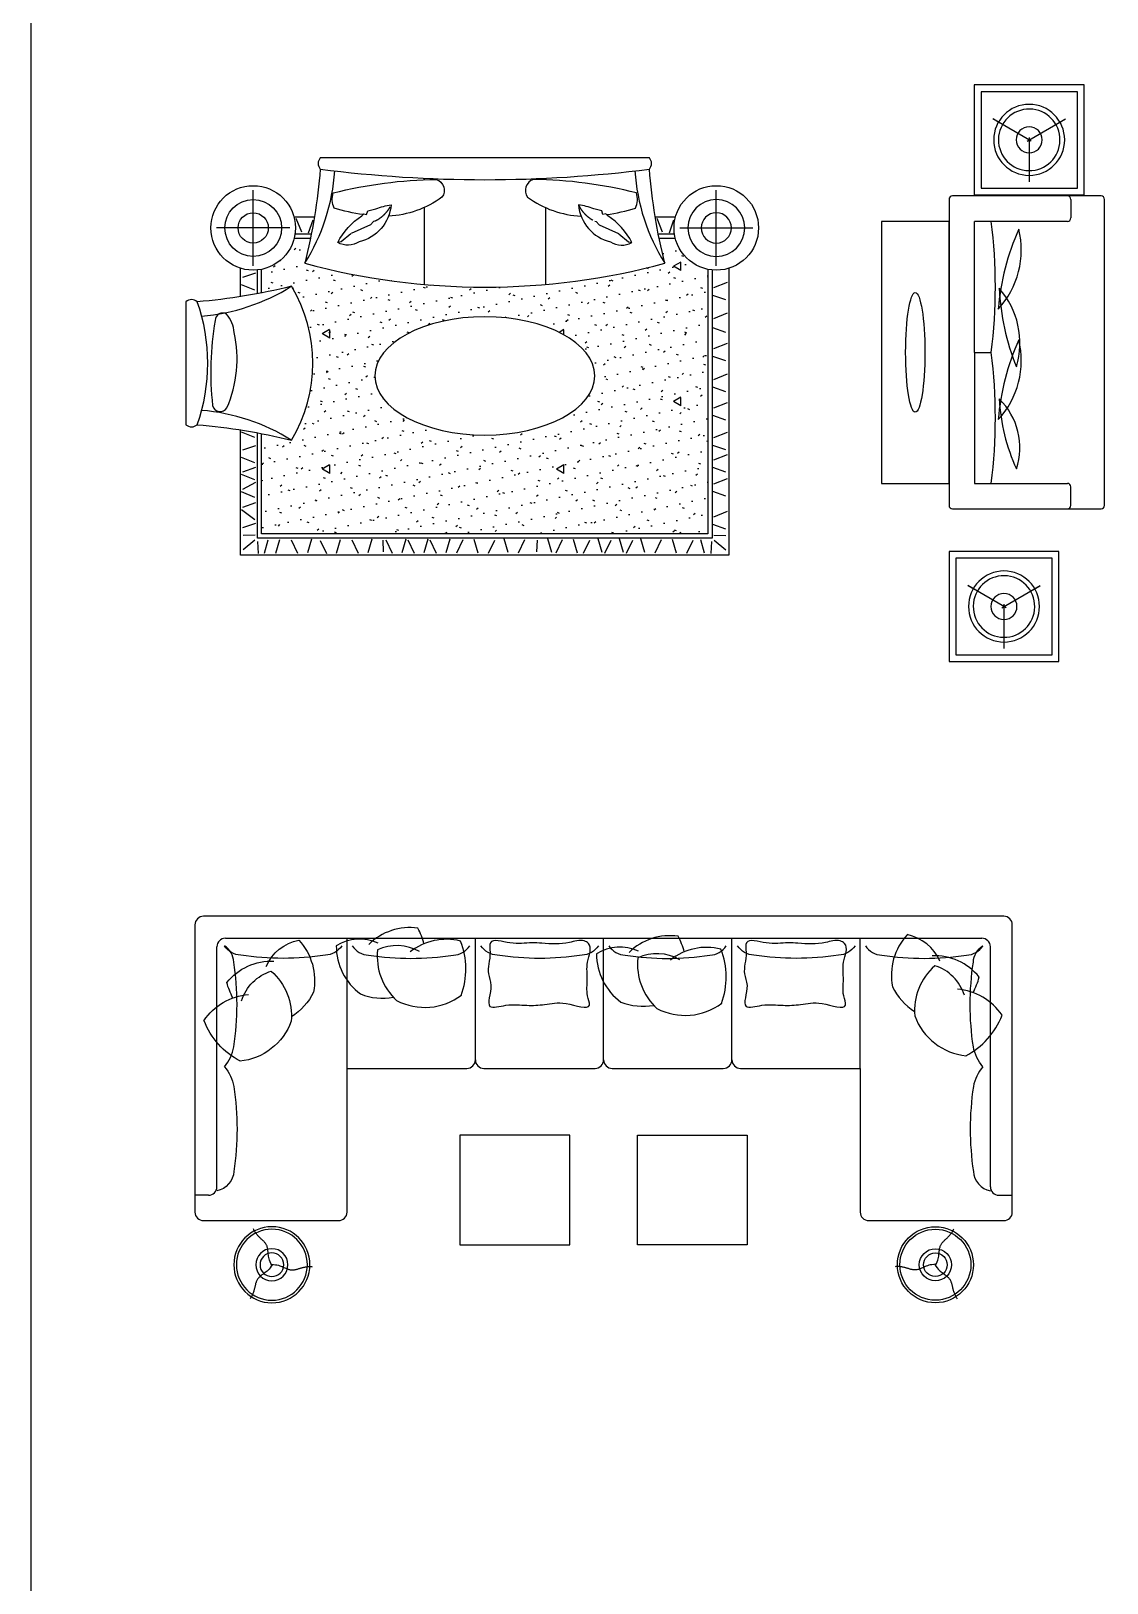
# Model space of a CAD drawing. Header units: millimetres. Extents: x 14385 to 129787, y 107826 to 186798.
# Drawn here: x 18573 to 24940, y 156418 to 165597 of the extents above; entities that cross this region are included whole.
import ezdxf

# ---------------------------------------------------------------- set-up
doc = ezdxf.new("R2010")
doc.units = ezdxf.units.MM
doc.header["$LTSCALE"] = 1000
doc.set_wipeout_variables(frame=1)
doc.linetypes.add('HIDDEN2', pattern=[0.1875, 0.125, -0.0625])
doc.layers.add('FF-DB', color=144, linetype='Continuous')
doc.layers.add('FF-FURN', color=51, linetype='Continuous')

# ---------------------------------------------------------------- blocks, each defined once
blk = doc.blocks.new('靠枕')
at = {"color": 53}
for centre, radius, start, end in [((567, 323.6), 361.2, 116.00304, 147.45759), ((476.1, 299.7), 355, 47.41487, 100.95939), ((451.8, 614.9), 270, 293.74971, 348.63654), ((359.5, 177.1), 361.2, 110.00304, 174.4222), ((266.6, 162.9), 355, 41.41487, 94.95939), ((275.4, 478.9), 270, 287.74971, 342.63654), ((245.9, 402.2), 346.4, 309.4664, 1.90488), ((401, 420), 450, 207.0861, 248.95612), ((48.4, 288.9), 346.4, 303.4664, 355.90488), ((582.9, 569.5), 450, 242.34528, 254.95612)]:
    blk.add_arc(centre, radius, start, end, dxfattribs=at)
blk = doc.blocks.new('边几A')
at = {"color": 55, "linetype": 'ByBlock'}
for points in [[(1, -3.1), (6.4, 7.6), (10.7, 17.6), (13.9, 26.8), (16.4, 35.3), (18.3, 43.2), (19.6, 50.5), (20.5, 57.4), (21.2, 63.8), (21.9, 70), (22.5, 75.7), (23.1, 81.2), (23.7, 86.4), (24.4, 91.4), (25.3, 96.1), (26.2, 100.6), (27.4, 104.9), (28.8, 109), (30.4, 112.9), (32.2, 116.7), (34.1, 120.3), (36.2, 123.7), (38.5, 127), (40.9, 130.2), (43.4, 133.2), (45.9, 136.1), (48.6, 138.9), (51.3, 141.6), (54.1, 144.3), (56.9, 146.9), (59.7, 149.4), (62.5, 152), (65.3, 154.5), (68.1, 157.1), (70.9, 159.8), (73.7, 162.6), (76.6, 165.4), (79.4, 168.5), (82.3, 171.6), (85.3, 175.1), (88.4, 178.7), (91.6, 182.6), (94.7, 186.7), (97.8, 191), (100.8, 195.3), (103.5, 199.7), (105.9, 204.1), (107.8, 208.4), (109.3, 212.6)], [(2.2, 2.5), (-9.8, 1.7), (-20.6, 0.4), (-30.2, -1.3), (-38.8, -3.4), (-46.5, -5.8), (-53.5, -8.3), (-60, -10.9), (-65.9, -13.5), (-71.5, -16), (-76.8, -18.4), (-81.9, -20.6), (-86.7, -22.7), (-91.4, -24.5), (-95.8, -26.2), (-100.2, -27.6), (-104.5, -28.7), (-108.8, -29.5), (-113, -30.1), (-117.1, -30.5), (-121.2, -30.6), (-125.3, -30.5), (-129.3, -30.2), (-133.2, -29.7), (-137.1, -29.1), (-140.9, -28.3), (-144.6, -27.4), (-148.3, -26.4), (-152, -25.3), (-155.6, -24.2), (-159.3, -23), (-162.9, -21.8), (-166.5, -20.7), (-170.2, -19.6), (-173.9, -18.5), (-177.6, -17.4), (-181.5, -16.4), (-185.6, -15.4), (-189.8, -14.5), (-194.3, -13.6), (-199, -12.8), (-203.9, -12), (-209.1, -11.3), (-214.3, -10.7), (-219.5, -10.4), (-224.7, -10.2), (-229.7, -10.4), (-234.4, -10.8), (-238.8, -11.7)], [(-3.2, 0.7), (3.4, -9.4), (9.9, -18), (16.2, -25.5), (22.3, -31.9), (28.3, -37.4), (34, -42.2), (39.4, -46.5), (44.7, -50.3), (49.6, -53.9), (54.4, -57.3), (58.8, -60.6), (63, -63.8), (66.9, -66.8), (70.6, -69.9), (74, -73), (77.1, -76.2), (80, -79.4), (82.6, -82.8), (85, -86.2), (87.1, -89.7), (89, -93.2), (90.8, -96.8), (92.3, -100.5), (93.7, -104.2), (94.9, -107.8), (96, -111.5), (97, -115.2), (97.9, -119), (98.7, -122.7), (99.6, -126.4), (100.4, -130.1), (101.2, -133.9), (102, -137.6), (102.9, -141.3), (103.9, -145.1), (105, -149), (106.2, -153), (107.5, -157.1), (108.9, -161.4), (110.6, -165.9), (112.3, -170.6), (114.3, -175.4), (116.4, -180.2), (118.7, -184.9), (121.2, -189.5), (123.8, -193.7), (126.6, -197.6), (129.5, -201)]]:
    blk.add_lwpolyline(points, dxfattribs=at)
for radius in [225, 95]:
    blk.add_circle((0, 0), radius)
at = {"color": 55}
for radius in [210, 70]:
    blk.add_circle((0, 0), radius, dxfattribs=at)
blk = doc.blocks.new('A$C618E4654')
at = {"linetype": 'Continuous'}
for p, q in [((-2288.3, -1110.4), (-2288.3, 309.6)), ((-2238.3, 359.6), (2238.3, 359.6)), ((2288.3, -1110.4), (2288.3, 309.6)), ((-2338.3, -1160.4), (-2418.3, -1160.4)), ((2338.3, -1160.4), (2418.3, -1160.4))]:
    blk.add_line(p, q, dxfattribs=at)
at = {"color": 55, "linetype": 'ByBlock'}
for p, q in [((-1518.3, -410.4), (-1518.3, 359.6)), ((-759.1, -359.6), (-759.1, 359.6)), ((0, -359.6), (0, 359.6)), ((759.1, -359.6), (759.1, 359.6)), ((1518.3, -410.4), (1518.3, 359.6))]:
    blk.add_line(p, q, dxfattribs=at)
at = {"linetype": 'Continuous'}
blk.add_lwpolyline([(-2418.3, 439.6), (-2418.3, -1260.4, 0.414214), (-2368.3, -1310.4), (-1568.3, -1310.4, 0.414214), (-1518.3, -1260.4), (-1518.3, -410.4), (-809.9, -410.4, 0.414214), (-759.1, -359.6, 0.414214), (-708.3, -410.4), (-50.8, -410.4, 0.414214), (0, -359.6, 0.414214), (50.8, -410.4), (708.3, -410.4, 0.414214), (759.1, -359.6, 0.414214), (809.9, -410.4), (1518.3, -410.4), (1518.3, -1260.4, 0.414214), (1568.3, -1310.4), (2368.3, -1310.4, 0.414214), (2418.3, -1260.4), (2418.3, 439.6, 0.414214), (2368.3, 489.6), (-2368.3, 489.6, 0.414214), (-2418.3, 439.6)], format="xyb", close=True, dxfattribs=at)
at = {"color": 55, "linetype": 'ByBlock'}
for points in [[(-2244.2, -400.4, 0.131942), (-2187.7, -282.7, 0.07379), (-2187.7, 218.6, 0.231788), (-2244.2, 315.6, 0.231788)], [(-1549, 315.6, -0.231788), (-1646, 259, -0.07379), (-2147.2, 259, -0.231788), (-2244.2, 315.6, -0.231788)], [(-1487.5, 315.6, 0.231788), (-1390.5, 259, 0.07379), (-889.3, 259, 0.231788), (-792.3, 315.6, 0.231788)], [(-30.7, 315.6, -0.231788), (-127.7, 259, -0.07379), (-629, 259, -0.231788), (-726, 315.6, -0.231788)], [(30.7, 315.6, 0.231788), (127.7, 259, 0.07379), (629, 259, 0.231788), (726, 315.6, 0.231788)], [(1487.5, 315.6, -0.231788), (1390.5, 259, -0.07379), (889.3, 259, -0.231788), (792.3, 315.6, -0.231788)], [(1549, 315.6, 0.231788), (1646, 259, 0.07379), (2147.2, 259, 0.231788), (2244.2, 315.6, 0.231788)], [(2244.2, -400.4, -0.131942), (2187.7, -282.7, -0.07379), (2187.7, 218.6, -0.231788), (2244.2, 315.6, -0.231788)], [(-2244.2, -400.4, -0.131942), (-2187.7, -518.1, -0.07379), (-2187.7, -1019.4, -0.333589), (-2288.3, -1134.9, -0.231788)], [(2244.2, -400.4, 0.131942), (2187.7, -518.1, 0.07379), (2187.7, -1019.4, 0.333589), (2288.3, -1134.9, 0.231788)]]:
    blk.add_lwpolyline(points, format="xyb", dxfattribs=at)
at = {"linetype": 'Continuous'}
for points in [[(-850, -1454.7), (-200, -1454.7), (-200, -804.7), (-850, -804.7)], [(850, -1454.7), (200, -1454.7), (200, -804.7), (850, -804.7)]]:
    blk.add_lwpolyline(points, close=True, dxfattribs=at)
for centre, start, end in [((-2238.3, 309.6), 90, 180), ((2238.3, 309.6), 0, 90), ((-2338.3, -1110.4), 270, 0), ((2338.3, -1110.4), 180, 270)]:
    blk.add_arc(centre, 50, start, end, dxfattribs=at)
at = {"color": 53, "linetype": 'Continuous'}
for points in [[(-365.9, 329.7), (-202.2, 334.1), (-115.2, 343.4), (-90.2, 329.4), (-95, 217.6), (-96.6, 115.1), (-94.7, 19.5), (-84, -35.8), (-222.4, -26.2), (-349.8, -32.4), (-453.9, -37), (-578.2, -37), (-672.5, -43.3), (-666.8, 81), (-681.4, 148.3), (-672.2, 276.1), (-669.8, 333.2), (-554.2, 332.4), (-422.9, 332.5), (-365.9, 329.7)], [(1149.5, 329.7), (1313.1, 334.1), (1400.1, 343.4), (1425.1, 329.4), (1420.3, 217.6), (1418.8, 115.1), (1420.6, 19.5), (1431.4, -35.8), (1292.9, -26.2), (1165.5, -32.4), (1061.4, -37), (937.1, -37), (842.8, -43.3), (848.5, 81), (833.9, 148.3), (843.1, 276.1), (845.6, 333.2), (961.2, 332.4), (1092.5, 332.5), (1149.5, 329.7)]]:
    blk.add_spline(points, degree=3, dxfattribs=at)
at = {"linetype": 'Continuous'}
for p, rotation in [((-684.6, 166.4), 132.4903283108234), ((855.7, 118.8), 132.4903283108234), ((2357.4, -335.7), 90)]:
    blk.add_blockref('靠枕', p, dxfattribs=dict(at, rotation=rotation))
at = {"linetype": 'Continuous', "xscale": -1, "rotation": 270}
blk.add_blockref('靠枕', (-2364.7, -367.5), dxfattribs=at)
at = {"color": 3, "linetype": 'Continuous', "xscale": -1}
blk.add_blockref('边几A', (-1963, -1571.6), dxfattribs=at)
at = {"color": 3, "linetype": 'Continuous'}
blk.add_blockref('边几A', (1963, -1571.6), dxfattribs=at)
blk = doc.blocks.new('做成ACAD TuKuai0073')
at = {"color": 59, "linetype": 'Continuous'}
for p, q in [((0, 186.2), (0, -186.2)), ((-180.6, 0), (180.6, 0))]:
    blk.add_line(p, q, dxfattribs=at)
at = {"color": 53, "linetype": 'Continuous'}
blk.add_circle((0, 0), 140, dxfattribs=at)
at = {"color": 55, "linetype": 'Continuous'}
blk.add_circle((0, 0), 74.6, dxfattribs=at)
blk = doc.blocks.new('做成ACAD TuKuai0282')
at = {"linetype": 'Continuous'}
blk.add_lwpolyline([(-363.5, 0), (363.5, 0, 0.376239), (363.5, 66.9, -0.040729), (455, 623.7, 0.27875), (-455, 623.7, -0.040729), (-363.5, 66.9, 0.376239), (-363.5, 0, -2.206356)], format="xyb", dxfattribs=at)
at = {"color": 55, "linetype": 'Continuous', "lineweight": -2}
blk.add_lwpolyline([(-181, 286.3, 0.145903), (-290.4, 240.6, 0.592259), (-252.6, 173, 0.072163), (250.4, 158.1, 0.658806), (264.2, 242.7, 0.155669), (-181, 286.3)], format="xyb", dxfattribs=at)
at = {"color": 55, "linetype": 'Continuous', "ltscale": 5}
for centre, start, end in [((-1450, -0.8), 4.58152, 32.11356), ((1450, -0.8), 147.88644, 175.41848)]:
    blk.add_arc(centre, 1174.7, start, end, dxfattribs=at)
at = {"color": 55, "linetype": 'Continuous'}
blk.add_arc((0, -955.4), 1084.9, 70.42751, 109.57249, dxfattribs=at)
blk = doc.blocks.new('做成ACAD TuKuai0280')
blk.add_wipeout([(973.5, 0), (-973.5, 0), (-982.4, 14.6), (-986, 33.4), (-984.3, 46.6), (-973.5, 66.9), (-983.9, 174.2), (-994.5, 258.5), (-1012.9, 376.9), (-1026.4, 450), (-1044.7, 537.7), (-1065, 623.7), (-920.5, 660), (-748.5, 696), (-557.7, 727), (-480.3, 736.9), (-358.7, 749.5), (-301.8, 754.1), (-205, 760.1), (0, 765.3), (62.9, 764.8), (156.9, 762.3), (319.1, 752.8), (386.8, 746.9), (488.4, 735.9), (654, 712.5), (776.8, 690.6), (895.4, 665.7), (973.8, 647.3), (1065, 623.7), (1044.8, 538.3), (1026.4, 450), (1014.2, 384), (1002.7, 314.5), (991.2, 234.2), (982.9, 164.8), (976, 96.8), (973.5, 66.9), (981.2, 54.9), (985.5, 40.8), (985.5, 26), (981.6, 12.8), (976.4, 3.7)])
at = {"color": 59, "linetype": 'Continuous'}
for p, q in [((-358.7, 294.5), (-358.7, 749.5)), ((358.7, 294.5), (358.7, 749.5))]:
    blk.add_line(p, q, dxfattribs=at)
at = {"color": 250, "linetype": 'Continuous'}
for p, q in [((-358.7, 121.1), (-358.7, 130.3)), ((358.7, 121.1), (358.7, 130.3))]:
    blk.add_line(p, q, dxfattribs=at)
at = {"linetype": 'Continuous'}
blk.add_lwpolyline([(-973.5, 0), (973.5, 0, 0.376239), (973.5, 66.9, -0.040729), (1065, 623.7, 0.132946), (-1065, 623.7, -0.040729), (-973.5, 66.9, 0.376555), (-973.5, 0, 2.832828)], format="xyb", dxfattribs=at)
at = {"color": 53, "linetype": 'Continuous', "lineweight": -2}
for points in [[(-727, 343), (-715.6, 331.7), (-699.2, 335.2), (-693.2, 314.3), (-644.7, 301.5, 0.055778), (-554.6, 278.9, 0.322884), (-743.6, 497.3, 0.26527), (-870.4, 501.9, 0.13021)], [(727, 343), (715.6, 331.7), (699.2, 335.2), (693.2, 314.3), (644.7, 301.5, -0.055778), (554.6, 278.9, -0.322884), (743.6, 497.3, -0.26527), (870.4, 501.9, -0.13021)]]:
    blk.add_lwpolyline(points, format="xyb", close=True, dxfattribs=at)
at = {"color": 53, "linetype": 'HIDDEN2', "lineweight": -2}
for points in [[(-554.6, 278.9, 0.169686), (-650.3, 374.8), (-658.3, 376.2), (-676.6, 396.2), (-792.9, 449.7), (-849.7, 496.6), (-870.4, 501.9)], [(554.6, 278.9, -0.169686), (650.3, 374.8), (658.3, 376.2), (676.6, 396.2), (792.9, 449.7), (849.7, 496.6), (870.4, 501.9)]]:
    blk.add_lwpolyline(points, format="xyb", dxfattribs=at)
at = {"color": 55, "linetype": 'Continuous', "lineweight": -2}
for points in [[(-719.8, 335.9, 0.041916), (-892.4, 297.3, 0.177058), (-896.7, 207.8, 0.059896), (-287.7, 128.7, 0.517841), (-253.4, 233.1, 0.146031), (-570.1, 345.6)], [(719.8, 335.9, -0.041916), (892.4, 297.3, -0.177058), (896.7, 207.8, -0.059896), (287.7, 128.7, -0.517841), (253.4, 233.1, -0.146031), (570.1, 345.6)]]:
    blk.add_lwpolyline(points, format="xyb", dxfattribs=at)
for centre, radius, start, end in [((-2059.9, -0.7), 1174.6, 3.81618, 32.11481), ((2060, -0.8), 1174.7, 147.88644, 176.18257), ((0, -7459.8), 7589.3, 82.63055, 97.36945)]:
    blk.add_arc(centre, radius, start, end, dxfattribs=at)
blk = doc.blocks.new('TAB-650x650')
at = {"color": 59, "linetype": 'ByBlock'}
for p, q in [((337.1, 318), (110.4, 448.9)), ((312.9, 318), (539.6, 448.9)), ((325, 339), (325, 77.2))]:
    blk.add_line(p, q, dxfattribs=at)
at = {"color": 0, "linetype": 'ByBlock'}
for p, q in [((150.1, 426), (113.2, 447.3)), ((499.9, 426), (536.8, 447.3)), ((325, 123), (325, 80.4))]:
    blk.add_line(p, q, dxfattribs=at)
blk.add_lwpolyline([(0, 0), (0, 650), (650, 650), (650, 0)], close=True)
at = {"color": 59, "linetype": 'ByBlock'}
blk.add_lwpolyline([(40, 40), (40, 610), (610, 610), (610, 40)], close=True, dxfattribs=at)
at = {"color": 53, "linetype": 'ByBlock'}
blk.add_ellipse((325, 325), major_axis=(-0.1, 210), ratio=1, start_param=4.711821, end_param=10.995006, dxfattribs=at)
at = {"color": 59, "linetype": 'ByBlock'}
blk.add_ellipse((325, 325), major_axis=(-2.3, 182), ratio=1, start_param=4.699778494000527, end_param=10.98296380118011, dxfattribs=at)
at = {"color": 55, "linetype": 'ByBlock'}
blk.add_ellipse((325, 325), major_axis=(-0.7, 77), ratio=1, start_param=4.702845, end_param=10.98603, dxfattribs=at)
blk = doc.blocks.new('A$C74AD1C39')
blk.add_wipeout([(912.5, -20), (906.6, -5.9), (906.6, -5.9), (892.5, 0), (881.8, 0), (-917.5, 0), (-927.4, -2.6), (-931.6, -5.9), (-936.6, -14.1), (-937.5, -20), (-937.5, -24.1), (-937.5, -641.2), (-937.5, -900), (-931.6, -914.1), (-931.6, -914.1), (-917.5, -920), (892.5, -920), (906.6, -914.1), (912.5, -900)]).translate(0, 0, 0)
for p, q in [((892.5, 0), (-917.5, 0)), ((-937.5, -20), (-937.5, -900)), ((912.5, -900), (912.5, -20)), ((-917.5, -920), (892.5, -920))]:
    blk.add_line(p, q)
at = {"color": 55}
for p, q in [((-787.5, -150), (-787.5, -700)), ((-12.5, -150), (-787.5, -150)), ((-12.5, -150), (762.5, -150)), ((-12.5, -150), (-12.5, -250)), ((-12.5, -150), (-12.5, -250)), ((762.5, -700), (762.5, -150)), ((-917.5, -720), (-807.5, -720)), ((892.5, -720), (782.5, -720))]:
    blk.add_line(p, q, dxfattribs=at)
at = {"color": 59}
for points in [[(-287.8, -296.8, 0.095562), (-702.3, -399, 0.287875)], [(62.1, -412.5, 0.083637), (-410.3, -290.9, 0.251952)], [(366.5, -296.8, 0.085778), (-98, -399, 0.258401)], [(716.4, -412.5, 0.083637), (244, -290.9, 0.251952)]]:
    blk.add_lwpolyline(points, format="xyb", close=True, dxfattribs=at)
for centre, start, end in [((-917.5, -20), 90, 180), ((892.5, -20), 0, 90), ((-917.5, -900), 180, 270), ((892.5, -900), 269.9998, 0)]:
    blk.add_arc(centre, 20, start, end)
at = {"color": 55}
for centre, radius, start, end in [((-400, 2870.5), 3144.5, 262.92129, 277.07871), ((375, 2870.5), 3144.5, 262.92129, 277.07871), ((-917.5, -700), 20, 180, 270), ((-807.5, -700), 20, 270, 0), ((782.5, -700), 20, 180, 270), ((892.5, -700), 20, 270, 0)]:
    blk.add_arc(centre, radius, start, end, dxfattribs=at)

msp = doc.modelspace()

# ---------------------------------------------------------------- linework, layer by layer
at = {"color": 1}
msp.add_lwpolyline([(129786.9, 184762.2), (129786.9, 107826.4), (18573.3, 107826.4), (18573.3, 184762.2), (80368.9, 184762.2), (80368.9, 107826.4)], dxfattribs=at)
at = {"layer": 'FF-DB', "color": 149, "linetype": 'Continuous'}
for p, q in [((19827.3, 164141.2), (19904.5, 164168)), ((19898.5, 164064.6), (19818.5, 164096.9)), ((22614.4, 164079.9), (22694.5, 164112.2)), ((22685.6, 164007.2), (22608.5, 164033.9)), ((22614.4, 163897.7), (22694.5, 163930)), ((22685.6, 163814.6), (22608.5, 163841.4)), ((22614.4, 163719.1), (22694.5, 163751.4)), ((22685.6, 163646.3), (22608.5, 163673.1)), ((22685.6, 163464.1), (22608.5, 163490.8)), ((22614.4, 163536.8), (22694.5, 163569.1)), ((22614.4, 163368.5), (22694.5, 163400.8)), ((22685.6, 163295.8), (22608.5, 163322.5)), ((19898.5, 163192.7), (19818.5, 163225)), ((22614.4, 163192.7), (22694.5, 163225)), ((19827.3, 163119.9), (19904.5, 163146.7)), ((22685.6, 163119.9), (22608.5, 163146.7)), ((19898.5, 163043.3), (19818.5, 163075.6)), ((22614.4, 163061.2), (22694.5, 163093.5)), ((19898.5, 162942.4), (19818.5, 162974.7)), ((19827.3, 162990.6), (19904.5, 163017.3)), ((22685.6, 162988.4), (22608.5, 163015.2)), ((22614.4, 162918.9), (22694.5, 162951.2)), ((19898.5, 162838.5), (19818.5, 162870.8)), ((19827.3, 162886.8), (19904.5, 162928.5)), ((22685.6, 162846.2), (22608.5, 162872.9)), ((19898.5, 162706.4), (19818.5, 162765.7)), ((19827.3, 162781.6), (19904.5, 162808.3)), ((22614.4, 162724.4), (22694.5, 162756.7)), ((19827.3, 162660.6), (19904.5, 162687.4)), ((22685.6, 162651.6), (22608.5, 162678.4)), ((19898.7, 162614.8), (19827.8, 162613.2)), ((19896.7, 162586.4), (19827.8, 162528.4)), ((19913.5, 162577.6), (19916.4, 162506.7)), ((19954.9, 162508.7), (19976.5, 162587.4)), ((20022.5, 162509.7), (20046.2, 162590.4)), ((20113.2, 162586.9), (20150.7, 162509.2)), ((20210.4, 162512.1), (20234.1, 162592.8)), ((20283.6, 162584.5), (20321.1, 162506.7)), ((20380.2, 162509.7), (20403.8, 162590.4)), ((20470.9, 162586.9), (20508.3, 162509.2)), ((20567.4, 162512.1), (20591, 162592.8)), ((20654.4, 162586.8), (20657.3, 162515.9)), ((20673.7, 162586.9), (20711.2, 162509.2)), ((20770.3, 162512.1), (20793.9, 162592.8)), ((20803.7, 162586.9), (20841.1, 162509.2)), ((20900.2, 162512.1), (20923.8, 162592.8)), ((20933.6, 162586.9), (20971, 162509.2)), ((21030.1, 162512.1), (21053.7, 162592.8)), ((21128.1, 162586.9), (21090.7, 162509.2)), ((21218.8, 162509.7), (21195.2, 162590.4)), ((21315.4, 162584.5), (21277.9, 162506.7)), ((21396.4, 162512.1), (21372.7, 162592.8)), ((21492.9, 162586.9), (21455.5, 162509.2)), ((21567.9, 162586.8), (21564.9, 162515.9)), ((21654.8, 162512.1), (21631.2, 162592.8)), ((21716.1, 162586.9), (21678.6, 162509.2)), ((21806.8, 162509.7), (21783.1, 162590.4)), ((21878.8, 162584.5), (21841.4, 162506.7)), ((21952, 162512.1), (21928.4, 162592.8)), ((22005, 162584.5), (21967.6, 162506.7)), ((22078.2, 162512.1), (22054.6, 162592.8)), ((22132.5, 162584.5), (22095, 162506.7)), ((22205.7, 162512.1), (22182, 162592.8)), ((22302.2, 162586.9), (22264.8, 162509.2)), ((22393.6, 162509.7), (22369.9, 162590.4)), ((22490.1, 162584.5), (22452.7, 162506.7)), ((22558.1, 162508.7), (22536.4, 162587.4)), ((22599.4, 162577.6), (22596.5, 162506.7)), ((22614.2, 162614.8), (22685.1, 162613.2)), ((22616.2, 162586.4), (22685.1, 162528.4))]:
    msp.add_line(p, q, dxfattribs=at)
at = {"layer": 'FF-DB', "linetype": 'Continuous'}
for points in [[(19813, 164026.4), (19813, 164194.2)], [(19913, 164043.6), (19913, 164184)], [(19938, 164048.4), (19938, 164187.8)]]:
    msp.add_lwpolyline(points, dxfattribs=at)
at = {"layer": 'FF-FURN', "linetype": 'Continuous'}
for centre in [(19887.9, 164432.7), (22628.2, 164432.7)]:
    msp.add_circle(centre, 250, dxfattribs=at)
at = {"layer": 'FF-FURN', "color": 55}
msp.add_ellipse((23805.5, 163696.7, 0), major_axis=(0, 354.2), ratio=0.160602, dxfattribs=at)
at = {"layer": 'FF-FURN', "linetype": 'Continuous', "extrusion": (0, 0, -1)}
msp.add_ellipse((21258.5, 163557.4), major_axis=(-650, 0), ratio=0.538462, dxfattribs=at)

# ---------------------------------------------------------------- block references
at = {"layer": 'FF-FURN', "xscale": -1}
for p in [(24804.7, 164628.7, 0), (24655.5, 161868.5)]:
    msp.add_blockref('TAB-650x650', p, dxfattribs=at)
at = {"layer": 'FF-FURN', "linetype": 'Continuous', "xscale": 1.19999999999709, "yscale": 1.19999999999709, "zscale": 1.19999999999709, "rotation": 180}
msp.add_blockref('做成ACAD TuKuai0073', (19887.9, 164432.7), dxfattribs=at)
at = {"layer": 'FF-FURN', "linetype": 'Continuous', "extrusion": (0, 0, -1), "xscale": 1.19999999999709, "yscale": 1.19999999999709, "zscale": -1.2, "rotation": 180}
msp.add_blockref('做成ACAD TuKuai0073', (-22628.2, 164432.7), dxfattribs=at)
at = {"layer": 'FF-FURN', "linetype": 'Continuous', "rotation": 270}
msp.add_blockref('做成ACAD TuKuai0282', (19489.9, 163632.4), dxfattribs=at)
at = {"layer": 'FF-FURN', "color": 3, "linetype": 'Continuous'}
msp.add_blockref('A$C618E4654', (21961.5, 159871.6), dxfattribs=at)

# ---------------------------------------------------------------- next in the draw order: block references
at = {"layer": 'FF-FURN', "color": 3, "rotation": 180}
msp.add_blockref('做成ACAD TuKuai0280', (21258.5, 164847.7), dxfattribs=at)
at = {"layer": 'FF-FURN', "rotation": 90}
msp.add_blockref('A$C74AD1C39', (24005.5, 163709.2, 0), dxfattribs=at)

# ---------------------------------------------------------------- next in the draw order: hatches: boundary and pattern name
at = {"layer": 'FF-DB', "linetype": 'Continuous'}
h = msp.add_hatch(dxfattribs=at)
h.set_pattern_fill('CONC1', color=149, scale=100, angle=90, style=0)
h.set_pattern_definition([(125, (21725.81, 185380.3), (-74.54794, -15.57579), [0, -100]), (90, (21725.8, 185380.3), (-692.8, 400), [50, -750]), (150, (21725.8, 185380.3), (-692.81, -399.982), [50, -750]), (210, (21725.8, 185430.3), (-0.01, -799.982), [50, -750]), (160, (21725.81, 185380.3), (-47.8828, -131.557), [12.5, -159]), (220, (21725.81, 185392.8), (109.2739, -130.2276), [12.5, -148])])
h.paths.add_polyline_path([(20193.5, 164224, 0.010987), (20227.1, 164372.7), (20130.6, 164372.7, -0.289313), (19938, 164187.8), (19938, 164048.4, 0.012962), (20113.6, 164087.4, -0.27875), (20113.6, 163177.4, 0.012962), (19938, 163216.4), (19938, 162622.7), (22578, 162622.7), (22578, 164187.8, -0.289313), (22385.5, 164372.7), (22289.9, 164372.7, 0.010987), (22323.5, 164224, -0.132946)])
edge = h.paths.add_edge_path(flags=16)
edge.add_ellipse((21258.5, 163557.4), major_axis=(-650, 0), ratio=0.538462, start_angle=0, end_angle=360, ccw=False)

# ---------------------------------------------------------------- next in the draw order: linework, layer by layer
at = {"layer": 'FF-DB', "color": 149, "linetype": 'Continuous'}
for p, q in [((20175.3, 164408.3), (20143, 164488.3)), ((20240.7, 164479.5), (20214, 164402.4)), ((22309.7, 164408.3), (22277.4, 164488.3)), ((22375.2, 164479.5), (22348.4, 164402.4))]:
    msp.add_line(p, q, dxfattribs=at)
at = {"layer": 'FF-DB', "linetype": 'Continuous'}
for points in [[(20129.3, 164497.7), (20250.1, 164497.7)], [(22266.9, 164497.7), (22386.8, 164497.7)], [(20130.6, 164372.7), (20227.1, 164372.7)], [(22289.9, 164372.7), (22385.5, 164372.7)], [(22703, 164194.2), (22703, 162497.7), (19813, 162497.7), (19813, 163238.4)], [(22603, 164184), (22603, 162597.7), (19913, 162597.7), (19913, 163221.2)], [(22578, 164187.8), (22578, 162622.7), (19938, 162622.7), (19938, 163216.4)]]:
    msp.add_lwpolyline(points, dxfattribs=at)
at = {"layer": 'FF-DB', "color": 149, "linetype": 'Continuous'}
for points in [[(20135.5, 164397.7), (20232.1, 164397.7)], [(22284.9, 164397.7), (22380.6, 164397.7)]]:
    msp.add_lwpolyline(points, dxfattribs=at)
at = {"layer": 'FF-FURN', "elevation": 0}
msp.add_lwpolyline([(23605.5, 162921.7), (24005.5, 162921.7), (24005.5, 164471.7), (23605.5, 164471.7)], close=True, dxfattribs=at)

doc.saveas('drawing.dxf')
